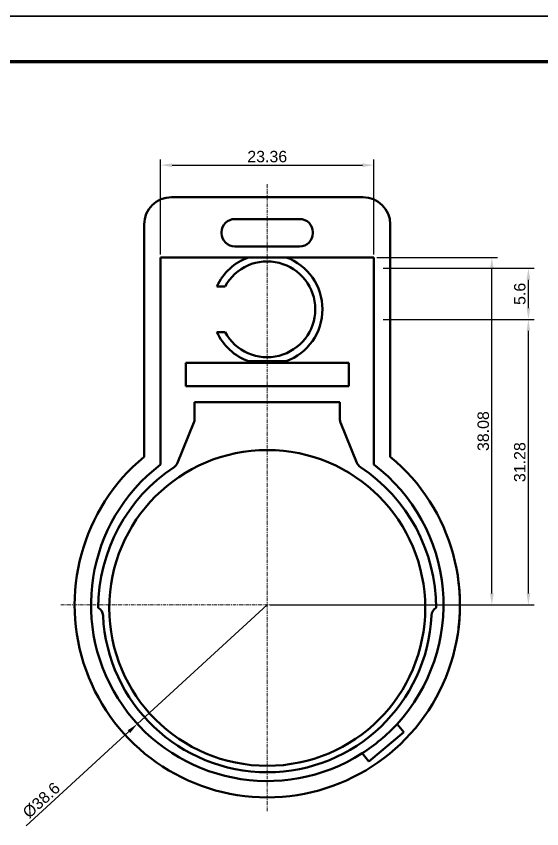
# Model space of a CAD drawing. Header units: millimetres. Extents: x 0 to 900, y 0 to 148.
# Drawn here: x 330.5 to 388.1, y 59.5 to 148.5 of the extents above; entities that cross this region are included whole.
import ezdxf

# ---------------------------------------------------------------- set-up
doc = ezdxf.new("R2010")
doc.units = ezdxf.units.MM
doc.header["$LTSCALE"] = 0.125
doc.linetypes.add('CENTER', pattern=[5.08, 3.175, -0.635, 0.635, -0.635])
for name, color, linetype, lineweight in [('CENTER', 7, 'CENTER', 18), ('DIM', 7, 'Continuous', 18), ('FRAME', 7, 'Continuous', 70), ('TITLE', 7, 'Continuous', 35), ('VISIBLE', 7, 'Continuous', 50)]:
    doc.layers.add(name, color=color, linetype=linetype, lineweight=lineweight)
doc.styles.add('LiberationSans', font='LiberationSans-Regular.ttf')
doc.dimstyles.new('ISO', dxfattribs={"dimscale": 0.5, "dimtxt": 2.5, "dimasz": 2.5, "dimexe": 1.25, "dimexo": 0.625, "dimtad": 1, "dimdsep": 46, "dimtxsty": 'LiberationSans', "dimcen": 0, "dimazin": 3, "dimtfac": 1, "dimtmove": 0, "dimatfit": 3})

msp = doc.modelspace()

# ---------------------------------------------------------------- linework, layer by layer
at = {"layer": 'CENTER'}
for p, q in [((358, 61.4), (358, 130.18)), ((335.4, 84), (380.6, 84))]:
    msp.add_line(p, q, dxfattribs=at)
at = {"layer": 'FRAME'}
msp.add_lwpolyline([(235, 5), (435, 5), (435, 143.5), (235, 143.5)], close=True, dxfattribs=at)
at = {"layer": 'TITLE'}
msp.add_lwpolyline([(230, 0), (440, 0), (440, 148.5), (230, 148.5)], close=True, dxfattribs=at)
at = {"layer": 'VISIBLE'}
for p, q in [((368.48, 128.68), (347.52, 128.68)), ((344.52, 100.233), (344.52, 125.68)), ((354.45, 126.28), (361.55, 126.28)), ((371.48, 100.233), (371.48, 125.68)), ((353, 124.83), (353, 124.73)), ((363, 124.83), (363, 124.73)), ((354.45, 123.28), (361.55, 123.28)), ((346.32, 99.364), (346.32, 122.08)), ((346.32, 122.08), (369.68, 122.08)), ((369.68, 99.364), (369.68, 122.08)), ((352.491, 118.89), (353.383, 118.89)), ((352.491, 113.89), (353.383, 113.89)), ((366.92, 110.54), (349.08, 110.54)), ((349.08, 110.54), (349.08, 107.96)), ((355.944, 110.7), (360.056, 110.7)), ((366.92, 110.54), (366.92, 107.96)), ((366.92, 107.96), (349.08, 107.96)), ((350.05, 104.361), (350.05, 106.2)), ((350.05, 106.2), (365.95, 106.2)), ((365.95, 106.2), (365.95, 104.361)), ((348.175, 99.556), (349.976, 103.984)), ((366.024, 103.984), (367.825, 99.556)), ((372.964, 70.056), (372.216, 70.947)), ((372.964, 70.056), (369.133, 66.842)), ((369.133, 66.842), (368.386, 67.733))]:
    msp.add_line(p, q, dxfattribs=at)
for points in [[(378.856, 87.2), (378.866, 87.132), (378.876, 87.065), (378.886, 86.997), (378.896, 86.93), (378.905, 86.862), (378.914, 86.794), (378.923, 86.727), (378.932, 86.659)], [(378.958, 86.444), (378.962, 86.407), (378.966, 86.371), (378.97, 86.335), (378.974, 86.298), (378.978, 86.262), (378.982, 86.225), (378.986, 86.189), (378.99, 86.152)], [(379.004, 86.009), (379.014, 85.908), (379.023, 85.806), (379.031, 85.705), (379.039, 85.604), (379.046, 85.502), (379.053, 85.401), (379.06, 85.299), (379.066, 85.197), (379.072, 85.096), (379.077, 84.994), (379.081, 84.893), (379.085, 84.791), (379.089, 84.689), (379.092, 84.588), (379.094, 84.486)], [(379.099, 83.784), (379.098, 83.732), (379.098, 83.68), (379.097, 83.628), (379.096, 83.577), (379.095, 83.525), (379.093, 83.473), (379.092, 83.421), (379.091, 83.369)], [(379.1, 84.007), (379.1, 83.981), (379.1, 83.954), (379.1, 83.927), (379.1, 83.901), (379.1, 83.874), (379.099, 83.847), (379.099, 83.82), (379.099, 83.794)], [(379.072, 82.912), (379.066, 82.811), (379.061, 82.71), (379.054, 82.609), (379.047, 82.508), (379.04, 82.407), (379.032, 82.306), (379.024, 82.205), (379.015, 82.105), (379.005, 82.004), (378.996, 81.903), (378.985, 81.802), (378.974, 81.702), (378.963, 81.601), (378.951, 81.501)], [(378.951, 81.5), (378.95, 81.487), (378.948, 81.474), (378.947, 81.46), (378.945, 81.447), (378.943, 81.434), (378.942, 81.42), (378.94, 81.407), (378.938, 81.394)]]:
    msp.add_lwpolyline(points, dxfattribs=at)
msp.add_circle((358, 83.665), 17.3, dxfattribs=at)
for centre, radius, start, end in [((347.52, 125.68), 3, 90, 180), ((368.48, 125.68), 3, 0, 90), ((354.45, 124.83), 1.45, 90, 180), ((361.55, 124.83), 1.45, 0, 90), ((354.45, 124.73), 1.45, 180, 270), ((361.55, 124.73), 1.45, 270, 0), ((358, 116.39), 6.05, 109.865, 155.59253), ((358, 116.39), 6.05, 289.865, 70.135), ((358, 116.39), 5.25, 208.43689, 151.56311), ((358, 116.39), 6.05, 204.40747, 250.135), ((349.05, 104.361), 1, 337.86094, 0), ((366.95, 104.361), 1, 180, 202.13906), ((358, 84), 21.1, 129.70706, 50.29294), ((358, 84), 19.3, 127.24189, 302.55735), ((358, 83.665), 18.5, 123.4606, 180), ((347.248, 99.933), 1, 303.4606, 337.86094), ((368.752, 99.933), 1, 202.13906, 236.5394), ((358, 83.665), 18.5, 360, 56.5394), ((358, 84), 19.3, 317.44265, 52.75811), ((339.02, 82.788), 1, 2.64685, 61.33225), ((358, 83.665), 18, 182.64685, 357.35315), ((376.98, 82.788), 1, 118.66775, 177.35315), ((358, 84), 19.3, 302.55735, 317.44265)]:
    msp.add_arc(centre, radius, start, end, dxfattribs=at)

# ---------------------------------------------------------------- dimensions: what is measured, and where the dimension line sits
at = {"layer": 'DIM'}
msp.add_linear_dim(base=(346.32, 132.18), p1=(346.32, 122.08), p2=(369.68, 122.08), dimstyle='ISO', dxfattribs=at).render()
for base, p1, p2 in [((382.6, 84), (358, 84), (369.68, 122.08)), ((386.6, 115.28), (370.38, 115.28), (370.38, 120.88)), ((386.6, 84), (358, 84), (370.38, 115.28))]:
    msp.add_linear_dim(base=base, p1=p1, p2=p2, angle=90, dimstyle='ISO', dxfattribs=at).render()
msp.add_diameter_dim(center=(358, 84), radius=19.3, location=(333.9, 61.9), dimstyle='ISO', dxfattribs=at).render()

doc.saveas('drawing.dxf')
